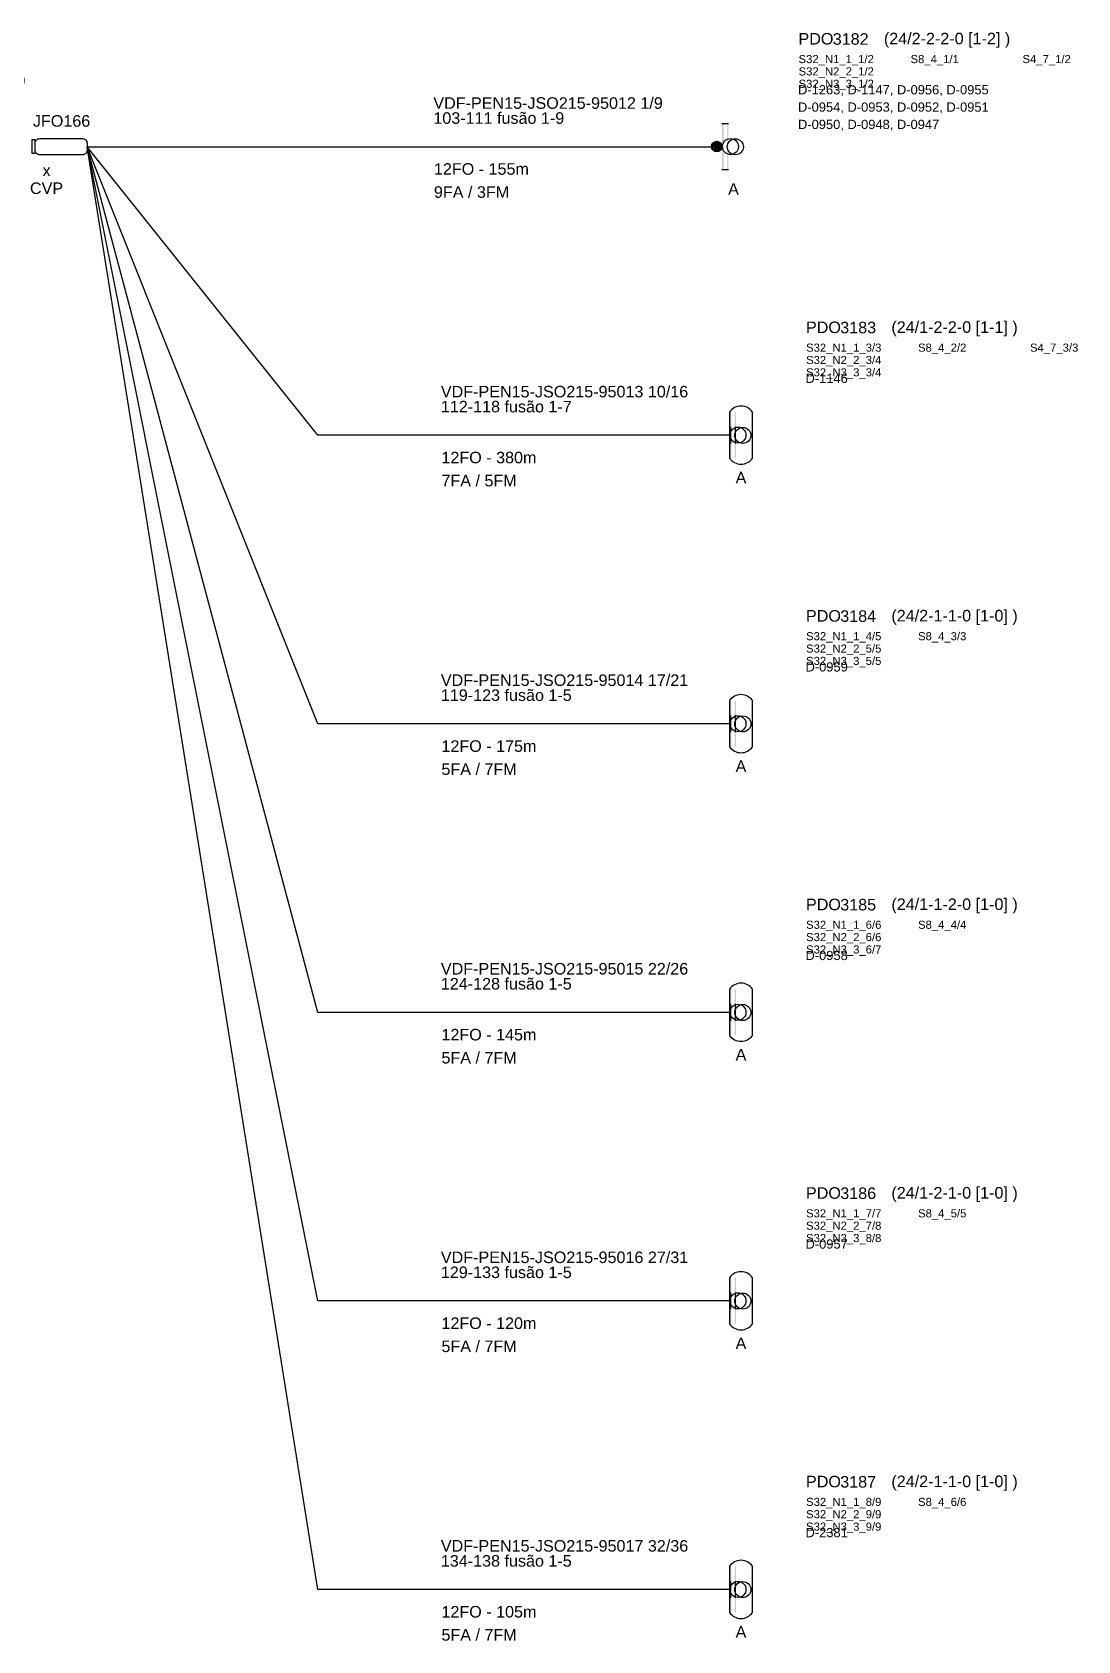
# Model space of a CAD drawing. Header units: millimetres. Extents: x 91 to 406, y 1986 to 2225.
# Drawn here: x 212.3 to 302.9, y 1985.9 to 2125.3 of the extents above; entities that cross this region are included whole.
import ezdxf
from ezdxf.enums import TextEntityAlignment as Align
from ezdxf.lldxf.tags import DXFTag

# ---------------------------------------------------------------- set-up
doc = ezdxf.new("R2010")
doc.units = ezdxf.units.MM
doc.layers.get('0').update_dxf_attribs({"lineweight": 5})
for name, color, linetype in [('SINOP_AÉREO', 1, 'AEREO2'), ('SINOP_CONDUTA', 1, 'CONDUTA2'), ('SINOP_JSFO', 1, 'Continuous'), ('SINOP_PDO', 1, 'Continuous')]:
    doc.layers.add(name, color=color, linetype=linetype)
doc.styles.add('VDF', font='arial.ttf', dxfattribs={"height": 0.25})
doc.linetypes.add('AEREO2', pattern='A,1,-1,[6,LinesVod.shx,S=0,R=0,X=0,Y=0],-1,1', length=4)
tags = doc.linetypes.add('CONDUTA2', pattern='A,1,-1,[8,LinesVod.shx,S=1,R=0,X=0,Y=0],-1,1', length=4).pattern_tags.tags
tags[16:17] = [DXFTag(74, 4), DXFTag(75, 0), DXFTag(340, '0'), DXFTag(46, 1.0), DXFTag(50, 0.0), DXFTag(44, 0.0), DXFTag(45, 0.0)]
tags[14:15] = [DXFTag(74, 4), DXFTag(75, 0), DXFTag(340, '0'), DXFTag(46, 1.0), DXFTag(50, 0.0), DXFTag(44, 0.0), DXFTag(45, 0.0)]
tags[4:5] = [DXFTag(74, 4), DXFTag(75, 0), DXFTag(340, '0'), DXFTag(46, 1.0), DXFTag(50, 0.0), DXFTag(44, 0.0), DXFTag(45, 0.0)]

# ---------------------------------------------------------------- blocks, each defined once
blk = doc.blocks.new('*U56')
blk.add_lwpolyline([(-4.5, 0.58), (-4.8, 0.58), (-4.8, -0.57), (-4.5, -0.57)], close=True)
blk.add_lwpolyline([(-0.4, -0.7), (-4.1, -0.7, -0.414214), (-4.5, -0.3), (-4.5, 0.3, -0.414214), (-4.1, 0.7), (-0.4, 0.7, -0.414214), (0, 0.3), (0, -0.3, -0.414214)], format="xyb", close=True)
at = {"style": 'VDF'}
for tag, p in [('CABO_001', (-29.8, 5.2)), ('CABO_002', (-29.8, 3.9)), ('CABO_003', (-29.8, 2.6)), ('CABO_004', (-29.8, 1.3)), ('CABO_005', (-29.8, 0)), ('CABO_CAP_COP', (-29.75, -2.44)), ('FA_FM', (-29.75, -4.44))]:
    blk.add_attdef(tag, p, '', height=1, dxfattribs=at)
for tag, p in [('JFO#', (-2.25, 1.73)), ('M', (-3.51, -2.55)), ('CVP', (-3.51, -4.1))]:
    blk.add_attdef(tag, text='', height=1, dxfattribs=at).set_placement(p, align=Align.CENTER)
blk = doc.blocks.new('*U53')
blk.add_hatch(color=256).paths.add_polyline_path([(0, 0, 1), (-0.91, 0, 1)])
for p, q in [((0, 2), (0.56, 2)), ((0, -2), (0.56, -2))]:
    blk.add_line(p, q)
blk.add_circle((-0.45, 0), 0.453)
for centre in [(0.74, 0), (1.16, -0.02)]:
    blk.add_ellipse(centre, major_axis=(0, -0.695), ratio=0.99861)
for points in [[(0, 2), (0.15, 2), (0, -2), (0.15, -2)], [(0.46, -2), (0.56, -2), (0.46, 2), (0.56, 2)]]:
    blk.add_solid(points)
at = {"insert": (6.63, 9.84), "char_height": 1, "attachment_point": 1, "style": 'VDF'}
blk.add_mtext_dynamic_manual_height_columns('PDO', width=5.1324, gutter_width=12.5, heights=[0], dxfattribs=at)
at = {"style": 'VDF'}
for tag, p, height in [('JFO_PDO', (9.6, 8.82), 1), ('(CAP/N1-N2-N3-N4)', (14.03, 8.86), 1), ('PP_R', (6.59, 7.32), 0.8), ('SPLITTERS_001', (6.64, 7.23), 0.7), ('FLB', (11.42, 7.32), 0.8), ('SPLITTERS_002', (16.34, 7.23), 0.7), ('SPLITTERS_003', (26.04, 7.23), 0.7), ('SPLITTERS_004', (6.64, 6.16), 0.7), ('SPLITTERS_007', (6.64, 5.09), 0.7), ('SPLITTERS_005', (16.34, 6.16), 0.7), ('SPLITTERS_008', (16.33, 5.1), 0.7), ('SPLITTERS_006', (26.04, 6.15), 0.7), ('SPLITTERS_009', (26.03, 5.1), 0.7), ('CABO_001', (-25, 3.27), 1), ('CABO_002', (-25, 1.97), 1), ('CABO_003', (-25, 0.67), 1), ('CABO_004', (-25, -0.63), 1), ('CABO_005', (-25, -1.93), 1), ('CABO_CAP_COP', (-24.95, -2.44), 1), ('FA_FM', (-24.95, -4.44), 1)]:
    blk.add_attdef(tag, p, '', height=height, dxfattribs=at)
at = {"color": 5, "style": 'VDF'}
for tag, p in [('EDIFICIOS_001', (6.59, 4.52)), ('EDIFICIOS_002', (6.59, 3.02)), ('EDIFICIOS_003', (6.59, 1.52)), ('EDIFICIOS_004', (6.59, 0.02)), ('EDIFICIOS_005', (6.59, -1.46)), ('EDIFICIOS_006', (6.59, -2.92))]:
    blk.add_attdef(tag, p, '', height=0.8, dxfattribs=at)
at = {"style": 'VDF'}
blk.add_attdef('MODELO', text='', height=1, dxfattribs=at).set_placement((1, -4.18), align=Align.CENTER)
blk = doc.blocks.new('*U54')
blk.add_lwpolyline([(2, -2), (2, 2, 0.518632), (0, 2), (0, -2, 0.518632)], format="xyb", close=True)
for centre in [(0.74, 0), (1.16, -0.02)]:
    blk.add_ellipse(centre, major_axis=(0, -0.695), ratio=0.99861)
for points in [[(0, 2), (0.15, 2), (0, -2), (0.15, -2)], [(0.46, -2), (0.56, -2), (0.46, 2), (0.56, 2)], [(0, 0.74), (0.15, 0.74), (0, -0.75), (0.15, -0.75)], [(0.46, -0.75), (0.56, -0.75), (0.46, 0.74), (0.56, 0.74)]]:
    blk.add_solid(points)
at = {"insert": (6.63, 9.84), "char_height": 1, "attachment_point": 1, "style": 'VDF'}
blk.add_mtext_dynamic_manual_height_columns('PDO', width=5.1324, gutter_width=12.5, heights=[0], dxfattribs=at)
at = {"style": 'VDF'}
for tag, p, height in [('JFO_PDO', (9.6, 8.82), 1), ('(CAP/N1-N2-N3-N4)', (14.03, 8.86), 1), ('PP_R', (6.59, 7.32), 0.8), ('SPLITTERS_001', (6.64, 7.23), 0.7), ('FLB', (11.42, 7.32), 0.8), ('SPLITTERS_002', (16.34, 7.23), 0.7), ('SPLITTERS_003', (26.04, 7.23), 0.7), ('SPLITTERS_004', (6.64, 6.16), 0.7), ('SPLITTERS_007', (6.64, 5.09), 0.7), ('SPLITTERS_005', (16.34, 6.16), 0.7), ('SPLITTERS_008', (16.33, 5.1), 0.7), ('SPLITTERS_006', (26.04, 6.15), 0.7), ('SPLITTERS_009', (26.03, 5.1), 0.7), ('CABO_001', (-25, 3.27), 1), ('CABO_002', (-25, 1.97), 1), ('CABO_003', (-25, 0.67), 1), ('CABO_004', (-25, -0.63), 1), ('CABO_005', (-25, -1.93), 1), ('CABO_CAP_COP', (-24.95, -2.44), 1), ('FA_FM', (-24.95, -4.44), 1)]:
    blk.add_attdef(tag, p, '', height=height, dxfattribs=at)
at = {"color": 5, "style": 'VDF'}
for tag, p in [('EDIFICIOS_001', (6.59, 4.52)), ('EDIFICIOS_002', (6.59, 3.02)), ('EDIFICIOS_003', (6.59, 1.52)), ('EDIFICIOS_004', (6.59, 0.02)), ('EDIFICIOS_005', (6.59, -1.46)), ('EDIFICIOS_006', (6.59, -2.92))]:
    blk.add_attdef(tag, p, '', height=0.8, dxfattribs=at)
at = {"style": 'VDF'}
blk.add_attdef('MODELO', text='', height=1, dxfattribs=at).set_placement((1, -4.18), align=Align.CENTER)
blk = doc.blocks.new('*U50')
blk.add_lwpolyline([(2, -2), (2, 2, 0.518632), (0, 2), (0, -2, 0.518632)], format="xyb", close=True)
for centre in [(0.74, 0), (1.16, -0.02)]:
    blk.add_ellipse(centre, major_axis=(0, -0.695), ratio=0.99861)
for points in [[(0, 2), (0.15, 2), (0, -2), (0.15, -2)], [(0.46, -2), (0.56, -2), (0.46, 2), (0.56, 2)], [(0, 0.74), (0.15, 0.74), (0, -0.75), (0.15, -0.75)], [(0.46, -0.75), (0.56, -0.75), (0.46, 0.74), (0.56, 0.74)]]:
    blk.add_solid(points)
at = {"insert": (6.63, 9.84), "char_height": 1, "attachment_point": 1, "style": 'VDF'}
blk.add_mtext_dynamic_manual_height_columns('PDO', width=5.1324, gutter_width=12.5, heights=[0], dxfattribs=at)
at = {"style": 'VDF'}
for tag, p, height in [('JFO_PDO', (9.6, 8.82), 1), ('(CAP/N1-N2-N3-N4)', (14.03, 8.86), 1), ('PP_R', (6.59, 7.32), 0.8), ('SPLITTERS_001', (6.64, 7.23), 0.7), ('FLB', (11.42, 7.32), 0.8), ('SPLITTERS_002', (16.34, 7.23), 0.7), ('SPLITTERS_003', (26.04, 7.23), 0.7), ('SPLITTERS_004', (6.64, 6.16), 0.7), ('SPLITTERS_007', (6.64, 5.09), 0.7), ('SPLITTERS_005', (16.34, 6.16), 0.7), ('SPLITTERS_008', (16.33, 5.1), 0.7), ('SPLITTERS_006', (26.04, 6.15), 0.7), ('SPLITTERS_009', (26.03, 5.1), 0.7), ('CABO_001', (-25, 3.27), 1), ('CABO_002', (-25, 1.97), 1), ('CABO_003', (-25, 0.67), 1), ('CABO_004', (-25, -0.63), 1), ('CABO_005', (-25, -1.93), 1), ('CABO_CAP_COP', (-24.95, -2.44), 1), ('FA_FM', (-24.95, -4.44), 1)]:
    blk.add_attdef(tag, p, '', height=height, dxfattribs=at)
at = {"color": 5, "style": 'VDF'}
for tag, p in [('EDIFICIOS_001', (6.59, 4.52)), ('EDIFICIOS_002', (6.59, 3.02)), ('EDIFICIOS_003', (6.59, 1.52)), ('EDIFICIOS_004', (6.59, 0.02)), ('EDIFICIOS_005', (6.59, -1.46)), ('EDIFICIOS_006', (6.59, -2.92))]:
    blk.add_attdef(tag, p, '', height=0.8, dxfattribs=at)
at = {"style": 'VDF'}
blk.add_attdef('MODELO', text='', height=1, dxfattribs=at).set_placement((1, -4.18), align=Align.CENTER)
blk = doc.blocks.new('*U51')
blk.add_lwpolyline([(2, -2), (2, 2, 0.518632), (0, 2), (0, -2, 0.518632)], format="xyb", close=True)
for centre in [(0.74, 0), (1.16, -0.02)]:
    blk.add_ellipse(centre, major_axis=(0, -0.695), ratio=0.99861)
for points in [[(0, 2), (0.15, 2), (0, -2), (0.15, -2)], [(0.46, -2), (0.56, -2), (0.46, 2), (0.56, 2)], [(0, 0.74), (0.15, 0.74), (0, -0.75), (0.15, -0.75)], [(0.46, -0.75), (0.56, -0.75), (0.46, 0.74), (0.56, 0.74)]]:
    blk.add_solid(points)
at = {"insert": (6.63, 9.84), "char_height": 1, "attachment_point": 1, "style": 'VDF'}
blk.add_mtext_dynamic_manual_height_columns('PDO', width=5.1324, gutter_width=12.5, heights=[0], dxfattribs=at)
at = {"style": 'VDF'}
for tag, p, height in [('JFO_PDO', (9.6, 8.82), 1), ('(CAP/N1-N2-N3-N4)', (14.03, 8.86), 1), ('PP_R', (6.59, 7.32), 0.8), ('SPLITTERS_001', (6.64, 7.23), 0.7), ('FLB', (11.42, 7.32), 0.8), ('SPLITTERS_002', (16.34, 7.23), 0.7), ('SPLITTERS_003', (26.04, 7.23), 0.7), ('SPLITTERS_004', (6.64, 6.16), 0.7), ('SPLITTERS_007', (6.64, 5.09), 0.7), ('SPLITTERS_005', (16.34, 6.16), 0.7), ('SPLITTERS_008', (16.33, 5.1), 0.7), ('SPLITTERS_006', (26.04, 6.15), 0.7), ('SPLITTERS_009', (26.03, 5.1), 0.7), ('CABO_001', (-25, 3.27), 1), ('CABO_002', (-25, 1.97), 1), ('CABO_003', (-25, 0.67), 1), ('CABO_004', (-25, -0.63), 1), ('CABO_005', (-25, -1.93), 1), ('CABO_CAP_COP', (-24.95, -2.44), 1), ('FA_FM', (-24.95, -4.44), 1)]:
    blk.add_attdef(tag, p, '', height=height, dxfattribs=at)
at = {"color": 5, "style": 'VDF'}
for tag, p in [('EDIFICIOS_001', (6.59, 4.52)), ('EDIFICIOS_002', (6.59, 3.02)), ('EDIFICIOS_003', (6.59, 1.52)), ('EDIFICIOS_004', (6.59, 0.02)), ('EDIFICIOS_005', (6.59, -1.46)), ('EDIFICIOS_006', (6.59, -2.92))]:
    blk.add_attdef(tag, p, '', height=0.8, dxfattribs=at)
at = {"style": 'VDF'}
blk.add_attdef('MODELO', text='', height=1, dxfattribs=at).set_placement((1, -4.18), align=Align.CENTER)
blk = doc.blocks.new('*U52')
blk.add_lwpolyline([(2, -2), (2, 2, 0.518632), (0, 2), (0, -2, 0.518632)], format="xyb", close=True)
for centre in [(0.74, 0), (1.16, -0.02)]:
    blk.add_ellipse(centre, major_axis=(0, -0.695), ratio=0.99861)
for points in [[(0, 2), (0.15, 2), (0, -2), (0.15, -2)], [(0.46, -2), (0.56, -2), (0.46, 2), (0.56, 2)], [(0, 0.74), (0.15, 0.74), (0, -0.75), (0.15, -0.75)], [(0.46, -0.75), (0.56, -0.75), (0.46, 0.74), (0.56, 0.74)]]:
    blk.add_solid(points)
at = {"insert": (6.63, 9.84), "char_height": 1, "attachment_point": 1, "style": 'VDF'}
blk.add_mtext_dynamic_manual_height_columns('PDO', width=5.1324, gutter_width=12.5, heights=[0], dxfattribs=at)
at = {"style": 'VDF'}
for tag, p, height in [('JFO_PDO', (9.6, 8.82), 1), ('(CAP/N1-N2-N3-N4)', (14.03, 8.86), 1), ('PP_R', (6.59, 7.32), 0.8), ('SPLITTERS_001', (6.64, 7.23), 0.7), ('FLB', (11.42, 7.32), 0.8), ('SPLITTERS_002', (16.34, 7.23), 0.7), ('SPLITTERS_003', (26.04, 7.23), 0.7), ('SPLITTERS_004', (6.64, 6.16), 0.7), ('SPLITTERS_007', (6.64, 5.09), 0.7), ('SPLITTERS_005', (16.34, 6.16), 0.7), ('SPLITTERS_008', (16.33, 5.1), 0.7), ('SPLITTERS_006', (26.04, 6.15), 0.7), ('SPLITTERS_009', (26.03, 5.1), 0.7), ('CABO_001', (-25, 3.27), 1), ('CABO_002', (-25, 1.97), 1), ('CABO_003', (-25, 0.67), 1), ('CABO_004', (-25, -0.63), 1), ('CABO_005', (-25, -1.93), 1), ('CABO_CAP_COP', (-24.95, -2.44), 1), ('FA_FM', (-24.95, -4.44), 1)]:
    blk.add_attdef(tag, p, '', height=height, dxfattribs=at)
at = {"color": 5, "style": 'VDF'}
for tag, p in [('EDIFICIOS_001', (6.59, 4.52)), ('EDIFICIOS_002', (6.59, 3.02)), ('EDIFICIOS_003', (6.59, 1.52)), ('EDIFICIOS_004', (6.59, 0.02)), ('EDIFICIOS_005', (6.59, -1.46)), ('EDIFICIOS_006', (6.59, -2.92))]:
    blk.add_attdef(tag, p, '', height=0.8, dxfattribs=at)
at = {"style": 'VDF'}
blk.add_attdef('MODELO', text='', height=1, dxfattribs=at).set_placement((1, -4.18), align=Align.CENTER)
blk = doc.blocks.new('*U47')
blk.add_lwpolyline([(2, -2), (2, 2, 0.518632), (0, 2), (0, -2, 0.518632)], format="xyb", close=True)
for centre in [(0.74, 0), (1.16, -0.02)]:
    blk.add_ellipse(centre, major_axis=(0, -0.695), ratio=0.99861)
for points in [[(0, 2), (0.15, 2), (0, -2), (0.15, -2)], [(0.46, -2), (0.56, -2), (0.46, 2), (0.56, 2)], [(0, 0.74), (0.15, 0.74), (0, -0.75), (0.15, -0.75)], [(0.46, -0.75), (0.56, -0.75), (0.46, 0.74), (0.56, 0.74)]]:
    blk.add_solid(points)
at = {"insert": (6.63, 9.84), "char_height": 1, "attachment_point": 1, "style": 'VDF'}
blk.add_mtext_dynamic_manual_height_columns('PDO', width=5.1324, gutter_width=12.5, heights=[0], dxfattribs=at)
at = {"style": 'VDF'}
for tag, p, height in [('JFO_PDO', (9.6, 8.82), 1), ('(CAP/N1-N2-N3-N4)', (14.03, 8.86), 1), ('PP_R', (6.59, 7.32), 0.8), ('SPLITTERS_001', (6.64, 7.23), 0.7), ('FLB', (11.42, 7.32), 0.8), ('SPLITTERS_002', (16.34, 7.23), 0.7), ('SPLITTERS_003', (26.04, 7.23), 0.7), ('SPLITTERS_004', (6.64, 6.16), 0.7), ('SPLITTERS_007', (6.64, 5.09), 0.7), ('SPLITTERS_005', (16.34, 6.16), 0.7), ('SPLITTERS_008', (16.33, 5.1), 0.7), ('SPLITTERS_006', (26.04, 6.15), 0.7), ('SPLITTERS_009', (26.03, 5.1), 0.7), ('CABO_001', (-25, 3.27), 1), ('CABO_002', (-25, 1.97), 1), ('CABO_003', (-25, 0.67), 1), ('CABO_004', (-25, -0.63), 1), ('CABO_005', (-25, -1.93), 1), ('CABO_CAP_COP', (-24.95, -2.44), 1), ('FA_FM', (-24.95, -4.44), 1)]:
    blk.add_attdef(tag, p, '', height=height, dxfattribs=at)
at = {"color": 5, "style": 'VDF'}
for tag, p in [('EDIFICIOS_001', (6.59, 4.52)), ('EDIFICIOS_002', (6.59, 3.02)), ('EDIFICIOS_003', (6.59, 1.52)), ('EDIFICIOS_004', (6.59, 0.02)), ('EDIFICIOS_005', (6.59, -1.46)), ('EDIFICIOS_006', (6.59, -2.92))]:
    blk.add_attdef(tag, p, '', height=0.8, dxfattribs=at)
at = {"style": 'VDF'}
blk.add_attdef('MODELO', text='', height=1, dxfattribs=at).set_placement((1, -4.18), align=Align.CENTER)

msp = doc.modelspace()

# ---------------------------------------------------------------- linework, layer by layer
at = {"layer": 'SINOP_AÉREO', "linetype": 'AEREO2'}
for points in [[(272.72, 2015.34), (237.07, 2015.34), (217.07, 2115.34)], [(272.72, 1990.34), (237.07, 1990.34), (217.07, 2115.34)]]:
    msp.add_lwpolyline(points, dxfattribs=at)
at = {"layer": 'SINOP_CONDUTA', "linetype": 'CONDUTA2'}
for points in [[(217.07, 2115.34), (272.07, 2115.34)], [(272.72, 2090.34), (237.07, 2090.34), (217.07, 2115.34)], [(272.72, 2065.34), (237.07, 2065.34), (217.07, 2115.34)], [(272.72, 2040.34), (237.07, 2040.34), (217.07, 2115.34)]]:
    msp.add_lwpolyline(points, dxfattribs=at)

# ---------------------------------------------------------------- block references
at = {"layer": 'SINOP_JSFO', "color": 4}
ref = msp.add_blockref('*U56', (217.07, 2115.34), dxfattribs=at)
ref.add_attrib('CABO_001', 'VDF-PEN15-95006 1/43 47/96 111/119', (187.27, 2120.54), dxfattribs={"layer": '0', "height": 1, "style": 'VDF'})
ref.add_attrib('CABO_002', '1-102 s/corte 1-102', (187.27, 2119.24), dxfattribs={"layer": '0', "height": 1, "style": 'VDF'})
ref.add_attrib('CABO_003', 'VDF-PEN15-JSO215-95007 1/36', (187.27, 2117.94), dxfattribs={"layer": '0', "height": 1, "style": 'VDF'})
ref.add_attrib('CABO_004', '103-138 s/corte 103-138', (187.27, 2116.64), dxfattribs={"layer": '0', "height": 1, "style": 'VDF'})
ref.add_attrib('FA_FM', '102FAP+36FAS / 150FM', (187.32, 2110.9), dxfattribs={"layer": '0', "height": 1, "style": 'VDF'})
ref.add_attrib('CABO_CAP_COP', '288FO - 475m', (187.32, 2112.91), dxfattribs={"layer": '0', "height": 1, "style": 'VDF'})
ref.add_attrib('M', 'x', dxfattribs={"layer": '0', "height": 1, "style": 'VDF'}).set_placement((213.56, 2112.79), align=Align.CENTER)
ref.add_attrib('JSO#JFO', 'JFO166', dxfattribs={"layer": '0', "height": 1, "style": 'VDF'}).set_placement((214.86, 2117.07), align=Align.CENTER)
ref.add_attrib('CVP', 'CVP', dxfattribs={"layer": '0', "height": 1, "style": 'VDF'}).set_placement((213.56, 2111.24), align=Align.CENTER)
at = {"layer": 'SINOP_PDO'}
for name, p, values in [('*U53', (272.07, 2115.35), {'JFO_PDO': '3182', 'MODELO': 'A', 'CABO_001': 'VDF-PEN15-JSO215-95012 1/9', 'CABO_002': '103-111 fusão 1-9', 'FA_FM': '9FA / 3FM', 'CABO_CAP_COP': '12FO - 155m', '(CAP/N1-N2-N3-N4)': '(24/2-2-2-0 [1-2] )', 'SPLITTERS_001': 'S32_N1_1_1/2', 'SPLITTERS_002': 'S8_4_1/1', 'SPLITTERS_003': 'S4_7_1/2', 'SPLITTERS_004': 'S32_N2_2_1/2', 'SPLITTERS_007': 'S32_N3_3_1/2', 'EDIFICIOS_001': 'D-1263, D-1147, D-0956, D-0955', 'EDIFICIOS_002': 'D-0954, D-0953, D-0952, D-0951', 'EDIFICIOS_003': 'D-0950, D-0948, D-0947'}), ('*U54', (272.72, 2090.35), {'JFO_PDO': '3183', 'MODELO': 'A', 'CABO_001': 'VDF-PEN15-JSO215-95013 10/16', 'CABO_002': '112-118 fusão 1-7', 'FA_FM': '7FA / 5FM', 'CABO_CAP_COP': '12FO - 380m', '(CAP/N1-N2-N3-N4)': '(24/1-2-2-0 [1-1] )', 'SPLITTERS_001': 'S32_N1_1_3/3', 'SPLITTERS_002': 'S8_4_2/2', 'SPLITTERS_003': 'S4_7_3/3', 'SPLITTERS_004': 'S32_N2_2_3/4', 'SPLITTERS_007': 'S32_N3_3_3/4', 'EDIFICIOS_001': 'D-1146'}), ('*U50', (272.72, 2065.35), {'JFO_PDO': '3184', 'MODELO': 'A', 'CABO_001': 'VDF-PEN15-JSO215-95014 17/21', 'CABO_002': '119-123 fusão 1-5', 'FA_FM': '5FA / 7FM', 'CABO_CAP_COP': '12FO - 175m', '(CAP/N1-N2-N3-N4)': '(24/2-1-1-0 [1-0] )', 'SPLITTERS_001': 'S32_N1_1_4/5', 'SPLITTERS_002': 'S8_4_3/3', 'SPLITTERS_004': 'S32_N2_2_5/5', 'SPLITTERS_007': 'S32_N3_3_5/5', 'EDIFICIOS_001': 'D-0959'}), ('*U51', (272.72, 2040.35), {'JFO_PDO': '3185', 'MODELO': 'A', 'CABO_001': 'VDF-PEN15-JSO215-95015 22/26', 'CABO_002': '124-128 fusão 1-5', 'FA_FM': '5FA / 7FM', 'CABO_CAP_COP': '12FO - 145m', '(CAP/N1-N2-N3-N4)': '(24/1-1-2-0 [1-0] )', 'SPLITTERS_001': 'S32_N1_1_6/6', 'SPLITTERS_002': 'S8_4_4/4', 'SPLITTERS_004': 'S32_N2_2_6/6', 'SPLITTERS_007': 'S32_N3_3_6/7', 'EDIFICIOS_001': 'D-0958'}), ('*U52', (272.72, 2015.35), {'JFO_PDO': '3186', 'MODELO': 'A', 'CABO_001': 'VDF-PEN15-JSO215-95016 27/31', 'CABO_002': '129-133 fusão 1-5', 'FA_FM': '5FA / 7FM', 'CABO_CAP_COP': '12FO - 120m', '(CAP/N1-N2-N3-N4)': '(24/1-2-1-0 [1-0] )', 'SPLITTERS_001': 'S32_N1_1_7/7', 'SPLITTERS_002': 'S8_4_5/5', 'SPLITTERS_004': 'S32_N2_2_7/8', 'SPLITTERS_007': 'S32_N3_3_8/8', 'EDIFICIOS_001': 'D-0957'}), ('*U47', (272.72, 1990.35), {'JFO_PDO': '3187', 'MODELO': 'A', 'CABO_001': 'VDF-PEN15-JSO215-95017 32/36', 'CABO_002': '134-138 fusão 1-5', 'FA_FM': '5FA / 7FM', 'CABO_CAP_COP': '12FO - 105m', '(CAP/N1-N2-N3-N4)': '(24/2-1-1-0 [1-0] )', 'SPLITTERS_001': 'S32_N1_1_8/9', 'SPLITTERS_002': 'S8_4_6/6', 'SPLITTERS_004': 'S32_N2_2_9/9', 'SPLITTERS_007': 'S32_N3_3_9/9', 'EDIFICIOS_001': 'D-2381'})]:
    msp.add_blockref(name, p, dxfattribs=at).add_auto_attribs(values)

doc.saveas('drawing.dxf')
